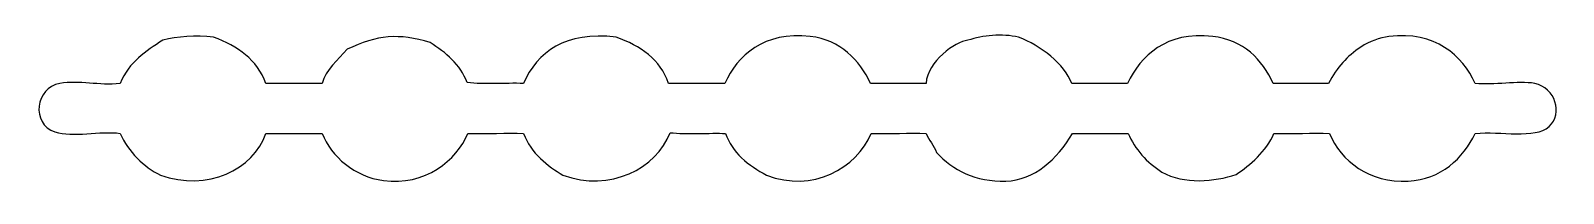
# Model space of a CAD drawing. Header units: centimetres. Extents: x -13.3 to 12, y -0.6 to 2.1.
import ezdxf

# ---------------------------------------------------------------- set-up
doc = ezdxf.new("R2010")
doc.units = ezdxf.units.CM
doc.header["$MEASUREMENT"] = 0
doc.layers.add('Layer 1', color=7, linetype='Continuous')

msp = doc.modelspace()

# ---------------------------------------------------------------- linework, layer by layer
at = {"layer": 'Layer 1', "color": 216}
msp.add_open_spline([(-9.41389, 1.20801), (-9.10431, 1.20801), (-8.79473, 1.20801), (-8.48514, 1.20801), (-8.48514, 1.20801), (-8.43317, 1.43), (-8.22497, 1.59469), (-8.07389, 1.76925), (-8.07389, 1.76925), (-7.57977, 2.01151), (-7.22429, 2.03448), (-6.70729, 1.8815), (-6.70729, 1.8815), (-6.44593, 1.71562), (-6.21141, 1.52448), (-6.09699, 1.22049), (-6.09699, 1.22049), (-5.81374, 1.19162), (-5.47358, 1.21619), (-5.16824, 1.20802), (-5.16824, 1.20802), (-4.94384, 1.72196), (-4.48159, 2.07376), (-3.64241, 1.96881), (-3.64241, 1.96881), (-3.23832, 1.82483), (-2.91248, 1.60735), (-2.78, 1.20802), (-2.78, 1.20802), (-2.47042, 1.20802), (-2.16084, 1.20802), (-1.85125, 1.20802), (-1.85125, 1.20802), (-1.64158, 1.66676), (-1.20908, 2.06702), (-0.44487, 1.98128), (-0.44487, 1.98128), (0.05955, 1.92469), (0.36812, 1.58786), (0.55021, 1.20802), (0.55021, 1.20802), (0.85536, 1.20802), (1.16055, 1.20802), (1.4657, 1.20802), (1.4657, 1.20802), (1.4924, 1.57427), (1.94113, 1.89539), (2.15563, 1.91892), (2.15563, 1.91892), (2.39927, 1.99935), (2.71534, 2.03246), (2.99153, 1.96881), (2.99153, 1.96881), (3.35555, 1.83013), (3.74705, 1.52588), (3.8672, 1.20802), (3.8672, 1.20802), (4.17235, 1.20802), (4.47754, 1.20802), (4.78269, 1.20802), (4.78269, 1.20802), (5.01088, 1.66768), (5.41765, 2.0666), (6.18907, 1.98128), (6.18907, 1.98128), (6.69234, 1.92562), (7.01259, 1.5971), (7.18415, 1.20802), (7.18415, 1.20802), (7.4893, 1.20802), (7.79449, 1.20802), (8.09964, 1.20802), (8.09964, 1.20802), (8.23888, 1.48081), (8.40198, 1.65274), (8.63035, 1.80667), (8.63035, 1.80667), (8.77105, 1.90239), (8.9433, 1.95969), (9.09472, 1.98128), (9.09472, 1.98128), (9.85191, 2.07588), (10.30732, 1.66408), (10.51435, 1.20802), (10.51435, 1.20802), (10.82989, 1.17522), (11.21324, 1.25218), (11.49617, 1.20802), (11.49617, 1.20802), (11.83558, 1.13488), (11.96789, 0.71401), (11.73498, 0.49712), (11.73498, 0.49712), (11.49617, 0.2905), (10.934, 0.42511), (10.51434, 0.38487), (10.51434, 0.38487), (10.31798, -0.02541), (9.94978, -0.3738), (9.41311, -0.40086), (9.41311, -0.40086), (8.76969, -0.43333), (8.302, -0.06984), (8.11288, 0.38487), (8.11288, 0.38487), (7.8458, 0.39545), (7.50397, 0.3778), (7.19739, 0.38487), (7.19739, 0.38487), (7.07433, 0.08896), (6.806, -0.13687), (6.57379, -0.28862), (6.57379, -0.28862), (6.22716, -0.41352), (5.70944, -0.45445), (5.35315, -0.2512), (5.35315, -0.2512), (5.09844, -0.09543), (4.9116, 0.12944), (4.79588, 0.38487), (4.79588, 0.38487), (4.54242, 0.3858), (4.17773, 0.38425), (3.88039, 0.38487), (3.88039, 0.38487), (3.62109, -0.0436), (3.25327, -0.38376), (2.77921, -0.40086), (2.77921, -0.40086), (2.27756, -0.41264), (1.90857, -0.22362), (1.63816, 0.07307), (1.63816, 0.07307), (1.59377, 0.18934), (1.51506, 0.27331), (1.46572, 0.38487), (1.46572, 0.38487), (1.20496, 0.39489), (0.86439, 0.37808), (0.56349, 0.38487), (0.56349, 0.38487), (0.31885, -0.18297), (-0.40688, -0.60083), (-1.16129, -0.30109), (-1.16129, -0.30109), (-1.45827, -0.14831), (-1.73924, 0.07567), (-1.83796, 0.38487), (-1.83796, 0.38487), (-2.08712, 0.39392), (-2.48244, 0.36782), (-2.75345, 0.39734), (-2.75345, 0.39734), (-2.97582, -0.19097), (-3.74567, -0.58758), (-4.5181, -0.30109), (-4.5181, -0.30109), (-4.76805, -0.15669), (-5.04396, 0.05649), (-5.16821, 0.38487), (-5.16821, 0.38487), (-5.43303, 0.39466), (-5.77855, 0.37822), (-6.0837, 0.38487), (-6.0837, 0.38487), (-6.26537, -0.05507), (-6.79433, -0.4878), (-7.47682, -0.38839), (-7.47682, -0.38839), (-7.94716, -0.33213), (-8.33715, 0.0053), (-8.48516, 0.38487), (-8.48516, 0.38487), (-8.79474, 0.38487), (-9.10432, 0.38487), (-9.41391, 0.38487), (-9.41391, 0.38487), (-9.61531, -0.20769), (-10.38363, -0.57519), (-11.152, -0.30109), (-11.152, -0.30109), (-11.42278, -0.16801), (-11.68234, 0.08097), (-11.81537, 0.38487), (-11.81537, 0.38487), (-12.14306, 0.4343), (-12.59602, 0.31216), (-12.89008, 0.40981), (-12.89008, 0.40981), (-13.29038, 0.54271), (-13.21038, 1.13905), (-12.81049, 1.20802), (-12.81049, 1.20802), (-12.48534, 1.2641), (-12.16541, 1.16594), (-11.81541, 1.20802), (-11.81541, 1.20802), (-11.66186, 1.56671), (-11.40147, 1.73469), (-11.11222, 1.91892), (-11.11222, 1.91892), (-10.87788, 1.97726), (-10.56775, 2.00211), (-10.27637, 1.96881), (-10.27637, 1.96881), (-9.87431, 1.82284), (-9.55535, 1.5989), (-9.41391, 1.20802), (-9.41391, 1.20802), (-9.41391, 1.20802), (-9.41389, 1.20801), (-9.41389, 1.20801)], degree=3, knots=[0, 0, 0, 0, 0.01851852, 0.01851852, 0.01851852, 0.01851852, 0.03703704, 0.03703704, 0.03703704, 0.03703704, 0.05555556, 0.05555556, 0.05555556, 0.05555556, 0.07407407, 0.07407407, 0.07407407, 0.07407407, 0.09259259, 0.09259259, 0.09259259, 0.09259259, 0.11111111, 0.11111111, 0.11111111, 0.11111111, 0.12962963, 0.12962963, 0.12962963, 0.12962963, 0.14814815, 0.14814815, 0.14814815, 0.14814815, 0.16666667, 0.16666667, 0.16666667, 0.16666667, 0.18518519, 0.18518519, 0.18518519, 0.18518519, 0.2037037, 0.2037037, 0.2037037, 0.2037037, 0.22222222, 0.22222222, 0.22222222, 0.22222222, 0.24074074, 0.24074074, 0.24074074, 0.24074074, 0.25925926, 0.25925926, 0.25925926, 0.25925926, 0.27777778, 0.27777778, 0.27777778, 0.27777778, 0.2962963, 0.2962963, 0.2962963, 0.2962963, 0.31481481, 0.31481481, 0.31481481, 0.31481481, 0.33333333, 0.33333333, 0.33333333, 0.33333333, 0.35185185, 0.35185185, 0.35185185, 0.35185185, 0.37037037, 0.37037037, 0.37037037, 0.37037037, 0.38888889, 0.38888889, 0.38888889, 0.38888889, 0.40740741, 0.40740741, 0.40740741, 0.40740741, 0.42592593, 0.42592593, 0.42592593, 0.42592593, 0.44444444, 0.44444444, 0.44444444, 0.44444444, 0.46296296, 0.46296296, 0.46296296, 0.46296296, 0.48148148, 0.48148148, 0.48148148, 0.48148148, 0.5, 0.5, 0.5, 0.5, 0.51851852, 0.51851852, 0.51851852, 0.51851852, 0.53703704, 0.53703704, 0.53703704, 0.53703704, 0.55555556, 0.55555556, 0.55555556, 0.55555556, 0.57407407, 0.57407407, 0.57407407, 0.57407407, 0.59259259, 0.59259259, 0.59259259, 0.59259259, 0.61111111, 0.61111111, 0.61111111, 0.61111111, 0.62962963, 0.62962963, 0.62962963, 0.62962963, 0.64814815, 0.64814815, 0.64814815, 0.64814815, 0.66666667, 0.66666667, 0.66666667, 0.66666667, 0.68518519, 0.68518519, 0.68518519, 0.68518519, 0.7037037, 0.7037037, 0.7037037, 0.7037037, 0.72222222, 0.72222222, 0.72222222, 0.72222222, 0.74074074, 0.74074074, 0.74074074, 0.74074074, 0.75925926, 0.75925926, 0.75925926, 0.75925926, 0.77777778, 0.77777778, 0.77777778, 0.77777778, 0.7962963, 0.7962963, 0.7962963, 0.7962963, 0.81481481, 0.81481481, 0.81481481, 0.81481481, 0.83333333, 0.83333333, 0.83333333, 0.83333333, 0.85185185, 0.85185185, 0.85185185, 0.85185185, 0.87037037, 0.87037037, 0.87037037, 0.87037037, 0.88888889, 0.88888889, 0.88888889, 0.88888889, 0.90740741, 0.90740741, 0.90740741, 0.90740741, 0.92592593, 0.92592593, 0.92592593, 0.92592593, 0.94444444, 0.94444444, 0.94444444, 0.94444444, 0.96296296, 0.96296296, 0.96296296, 0.96296296, 1, 1, 1, 1], dxfattribs=at)

doc.saveas('drawing.dxf')
